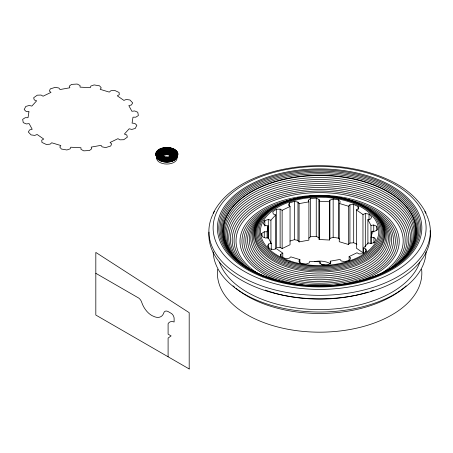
<?xml version="1.0" encoding="UTF-8"?>
<svg xmlns="http://www.w3.org/2000/svg" width="453" height="453" viewBox="0 0 453 453"><rect width="100%" height="100%" fill="white"/><g stroke="black" fill="none" stroke-linecap="round" stroke-linejoin="round"><path stroke-width="0.68" d="M161.574 155.288L161.353 152.888L161.959 152.854L162.497 151.761L163.08 151.863L164.303 150.974L164.773 151.2L164.773 155.028L165.758 154.847L165.702 150.86L166.494 150.651L166.778 150.957L168.731 150.832L168.793 155.005L170.679 155.317M161.693 155.345L161.693 152.791M161.959 156.042L161.959 152.854M162.434 156.155L162.434 152.327M162.497 151.761L162.497 155.589L163.08 155.69L163.873 155.311L163.873 151.483M162.882 155.577L162.882 151.749M163.08 155.69L163.08 151.863M165.051 150.815A6.88 3.969 0 0 0 163.788 151.092L163.799 154.96L164.303 154.801L164.303 150.974M164.773 155.028L164.666 151.047M165.758 154.847L165.923 150.685M167.859 150.849L167.859 154.677L166.778 154.784L166.494 150.651M166.778 154.784L166.778 150.792M167.803 154.841L167.803 151.013M167.859 154.677L168.182 154.564L168.182 150.736M168.901 154.852L168.731 150.832M168.793 155.005L168.901 151.025M169.705 155.283L169.705 151.455L170.237 151.285L170.702 151.71L170.504 155.656L171.166 156.109L171.398 152.191L172.044 152.531L171.659 152.803L171.659 155.356M169.858 155.147L169.858 151.319M170.237 155.113L170.237 151.285M171.166 156.109L171.166 152.282L170.504 151.829M171.772 155.436L171.772 152.242M171.964 155.923L171.659 152.803M172.072 155.877L172.072 153.963L172.61 153.799L171.964 153.374M172.259 155.86L172.072 153.963M172.355 155.877L172.355 153.963M261.715 235.532L261.715 233.442L264.252 231.794L267.094 231.777L268.017 225.866L265.226 225.554L263.233 223.68L264.846 220.515L268.284 219.552L270.917 220.164L275.69 214.903L273.318 214.003L272.723 211.834L276.313 209.263L280.124 209.127L282.145 210.283L290.05 206.472L288.453 205.118L289.348 202.978L294.371 201.398L297.972 202.117L299.082 203.629L299.082 241.902L308.901 240.13L308.901 201.857L308.323 200.249L310.571 198.476L316.256 198.12L319.11 199.58L319.133 239.495L329.376 240.028L329.909 238.414L329.909 200.141L333.165 199.003L338.657 199.932L340.316 201.913L339.252 203.431L339.252 241.704L348.363 244.461L349.92 243.091L353.691 242.751L356.873 244.235M264.252 237.361L264.252 231.794M264.846 226.081L264.846 220.515M267.094 238.04L267.094 231.777M268.017 238.391L268.017 225.866M268.284 238.34L268.284 219.552M268.64 248.17L268.64 243.991L271.256 243.352L271.256 249.614M270.917 243.822L270.917 220.164M275.69 249.003L275.69 214.903M276.313 209.263L276.313 247.536L280.124 247.4L282.14 248.555L290.05 244.745L290.05 206.472M280.124 247.4L280.124 209.127M280.786 256.387L280.786 254.297L282.785 253.131L276.183 248.567L273.839 249.49L270.124 248.98L267.389 246.081L268.64 243.991M282.14 248.555L282.145 210.283M282.785 257.304L282.785 253.131M289.348 206.46L289.348 202.978M289.977 241.053L294.371 239.671L294.371 201.398M299.082 241.902L297.972 240.39L297.972 202.117M299.903 263.097L299.903 259.614L290.786 256.862L289.229 258.233L285.458 258.578L281.007 256.506L280.786 254.297M308.323 201.642L308.323 200.249M308.77 238.165L310.571 236.749L310.571 198.476M319.133 239.495L319.11 237.853L316.256 236.392L316.256 198.12M319.11 237.853L319.11 199.58M320.022 263.912L320.022 261.823L309.773 261.29L309.24 262.904L305.985 264.059L300.498 263.125L298.838 261.138L299.903 259.614M329.376 240.028L329.382 201.755L329.909 200.141M330.248 263.974L330.248 261.194L340.073 259.422L341.177 260.928L344.784 261.658L349.807 260.079L350.701 257.933L349.104 256.574L357.009 252.763L359.025 253.918L362.836 253.799L366.426 251.228L365.837 249.042L363.459 248.142L363.459 253.714M329.909 238.414L333.165 237.276L333.165 199.003M339.484 239.195L338.651 238.204L338.657 199.932M348.363 244.461L348.363 206.189L349.926 204.818L353.691 204.479L358.147 206.551L358.363 208.748L356.364 209.909L356.364 248.187L362.966 252.757L362.966 214.484L356.364 209.909M349.104 260.752L349.104 256.574M349.92 243.091L349.926 204.818M353.691 242.751L353.691 204.479M358.147 209.337L358.147 206.551M365.316 246.953L365.316 213.556L369.025 214.076L371.766 216.976L370.509 219.048L367.893 219.694L367.893 244.048M365.837 251.828L365.837 249.042M369.025 219.643L369.025 214.076M370.962 243.454L370.962 225.362L367.893 219.694M371.137 243.448L371.137 237.185L372.06 231.268L374.897 231.251L377.44 229.614L376.828 226.33L373.748 225.028L370.962 225.362M372.06 234.048L372.06 231.268M373.748 231.987L373.748 225.028M373.929 243.057L373.929 237.491L371.137 237.185M376.828 230.503L376.828 226.33M213.182 213.187C225.543 188.941 252.519 176.783 277.706 170.515M363.459 248.142L368.232 242.882L370.865 243.499L374.303 242.542L375.916 239.377L373.929 237.491M362.966 214.484L365.316 213.556M278.046 170.436C305.271 164.082 333.963 164.082 361.183 170.436M164.773 151.2L165.702 150.86M299.082 203.629L308.901 201.857M165.923 154.513L166.494 154.473M166.444 157.321A1.489 0.861 0 0 1 167.214 157.321L171.149 156.217L171.693 155.124L172.299 155.09L172.259 154.586M310.571 236.749L316.256 236.392M161.574 154.014L161.036 154.179L161.993 155.169L161.608 155.447L163.148 156.149L162.967 156.489L167.157 157.327M319.133 201.223L329.382 201.755M168.182 154.564L168.731 154.654M333.165 237.276L338.651 238.204M164.303 154.801L164.666 154.875M294.371 239.671L297.972 240.39M361.522 170.515C386.715 176.783 413.691 188.941 426.047 213.187M168.793 151.177L169.705 151.455M339.252 203.431L348.363 206.189M95.821 273.301L137.661 297.457A5.527 3.188 60 0 1 141.925 302.921A15.436 8.913 60 0 0 152.117 315.673L154.915 316.885A16.733 9.66 60 0 0 163.471 313.719L164.077 312.213A6.823 3.941 60 0 1 168.097 311.551L171.109 313.289A4.185 2.418 60 0 1 174.122 318.504L174.122 321.987A11.733 6.772 60 0 0 168.097 323.725L168.097 334.167L171.109 335.905L168.097 338.08L168.097 356.783M271.256 243.352L268.187 237.683L265.407 238.018L262.321 236.726L261.715 233.442M330.248 261.194L330.826 262.797L328.578 264.586L322.893 264.937L320.045 263.465L320.022 261.823M171.064 148.069A11.076 6.393 0 0 1 176.421 157.174A11.076 6.393 0 0 1 160.09 159.048A11.076 6.393 0 0 1 158.997 149.456M159.53 149.167A11.076 6.393 0 0 1 162.593 148.069M163.267 147.921A11.076 6.393 0 0 1 165.385 147.638M168.273 147.638A11.076 6.393 0 0 1 170.39 147.921M177.316 152.27A11.076 6.393 0 0 1 166.104 160.702A11.076 6.393 0 0 1 156.897 151.495M157.621 150.775A11.076 6.393 0 0 1 158.046 150.43M158.505 150.107A11.076 6.393 0 0 1 158.997 149.801M172.978 149.009A11.076 6.393 0 0 1 173.567 149.252M174.128 149.518A11.076 6.393 0 0 1 174.66 149.801M175.611 150.43A11.076 6.393 0 0 1 177.061 151.88M177.633 155.181A10.895 6.291 0 0 1 176.897 156.766M176.262 157.508A10.895 6.291 0 0 1 165.056 160.566A10.895 6.291 0 0 1 156.143 155.589M156.025 155.181A10.895 6.291 0 0 1 156.025 153.539M156.302 152.735A10.895 6.291 0 0 1 156.511 152.338M156.761 151.953A10.895 6.291 0 0 1 157.055 151.579M175.889 150.866A10.895 6.291 0 0 1 176.262 151.217M177.355 152.735A10.895 6.291 0 0 1 177.633 153.539M177.463 155.232A10.725 6.195 0 0 1 177.35 155.628M177.191 156.025A10.725 6.195 0 0 1 176.987 156.41M176.738 156.789A10.725 6.195 0 0 1 176.449 157.163M175.747 157.865A10.725 6.195 0 0 1 173.901 159.077M173.357 159.337A10.725 6.195 0 0 1 172.786 159.569M172.191 159.784A10.725 6.195 0 0 1 168.924 160.498M164.733 160.498A10.725 6.195 0 0 1 162.723 160.141M162.083 159.977A10.725 6.195 0 0 1 161.466 159.784M160.872 159.569A10.725 6.195 0 0 1 156.67 156.41M156.466 156.025A10.725 6.195 0 0 1 156.308 155.628M168.737 150.775A7.384 4.264 0 0 1 173.222 157.027A7.384 4.264 0 0 1 161.608 157.91A7.384 4.264 0 0 1 163.137 151.2M164.915 150.775A7.384 4.264 0 0 0 163.561 151.07A6.523 3.766 0 0 1 168.516 150.639M163.227 151.228A7.203 4.162 0 0 0 161.732 157.774A7.203 4.162 0 0 0 173.069 156.908A7.203 4.162 0 0 0 168.692 150.815A7.033 4.06 0 0 1 172.921 156.783A7.033 4.06 0 0 1 161.851 157.621A7.033 4.06 0 0 1 163.312 151.234M163.641 151.098A7.203 4.162 0 0 1 164.966 150.815A7.033 4.06 0 0 0 163.714 151.109M168.788 150.713A7.571 4.371 0 0 1 172.933 157.519A7.571 4.371 0 0 1 160.441 157.287A7.571 4.371 0 0 1 165.351 150.651M165.838 150.6A7.571 4.371 0 0 1 167.82 150.6M170.266 151.211A6.88 3.969 0 0 1 172.378 157.004A6.88 3.969 0 0 1 162.18 157.582A6.88 3.969 0 0 1 162.293 151.664M162.638 151.5A6.88 3.969 0 0 1 163.386 151.211M168.607 150.815A6.88 3.969 0 0 1 169.869 151.092M168.12 150.668A6.619 3.822 0 0 1 172.769 156.104A6.619 3.822 0 0 1 162.463 157.287A6.619 3.822 0 0 1 163.148 151.234M163.516 151.104A6.619 3.822 0 0 1 165.113 150.724M165.962 150.623A6.619 3.822 0 0 1 167.695 150.623M170.198 151.172A6.738 3.89 0 0 1 172.265 156.84A6.738 3.89 0 0 1 162.276 157.412A6.738 3.89 0 0 1 162.384 151.613M162.723 151.455A6.738 3.89 0 0 1 163.459 151.172M163.867 151.019A5.917 3.414 0 0 1 172.746 153.975A5.917 3.414 0 0 1 163.867 156.936A5.917 3.414 0 0 1 163.867 151.019A6.738 3.89 0 0 1 165.085 150.781M168.573 150.781A6.738 3.89 0 0 1 169.807 151.047M163.782 159.213A7.961 4.598 0 0 1 161.846 151.381A7.961 4.598 0 0 1 174.671 154.167A7.961 4.598 0 0 1 164.269 159.314M159.043 157.406A9.366 5.408 0 0 1 161.126 150.113A9.366 5.408 0 0 1 173.873 150.838A9.366 5.408 0 0 1 173.454 158.227M173.006 158.465A9.366 5.408 0 0 1 172.531 158.692M171.511 159.082A9.366 5.408 0 0 1 170.974 159.252M169.841 159.524A9.366 5.408 0 0 1 168.658 159.705M165 159.705A9.366 5.408 0 0 1 163.816 159.524M162.684 159.252A9.366 5.408 0 0 1 162.146 159.082M161.126 158.692A9.366 5.408 0 0 1 160.651 158.465M160.203 158.227A9.366 5.408 0 0 1 159.399 157.695M158.946 157.304A9.479 5.47 0 0 1 160.894 149.994A9.479 5.47 0 0 1 173.675 150.481A9.479 5.47 0 0 1 173.952 157.871M173.527 158.131A9.479 5.47 0 0 1 173.08 158.374M172.599 158.601A9.479 5.47 0 0 1 172.095 158.81A8.556 4.938 0 0 0 173.137 151.545A8.556 4.938 0 0 0 160.521 151.545A8.556 4.938 0 0 0 161.619 158.799A9.479 5.47 0 0 1 159.309 157.593M171.019 159.167A9.479 5.47 0 0 0 171.568 159.003A8.556 4.938 0 0 1 171.104 159.156M169.875 159.445A9.479 5.47 0 0 1 168.063 159.688M165.594 159.688A9.479 5.47 0 0 1 163.782 159.445M162.638 159.167A9.479 5.47 0 0 1 162.089 159.003A8.556 4.938 0 0 0 162.553 159.156M163.131 159.252A8.358 4.824 0 0 1 159.983 152.157A8.358 4.824 0 0 1 172.61 151.438A8.358 4.824 0 0 1 171.914 158.754M171.472 158.935A8.358 4.824 0 0 1 170.526 159.252M169.513 159.49A8.358 4.824 0 0 1 167.921 159.705M165.736 159.705A8.358 4.824 0 0 1 164.145 159.49M160.3 158.295A9.236 5.334 0 0 1 160.022 150.928A9.236 5.334 0 0 1 172.763 150.441A9.236 5.334 0 0 1 174.156 157.774M173.771 158.046A9.236 5.334 0 0 1 173.357 158.295M172.916 158.539A9.236 5.334 0 0 1 172.451 158.76M171.444 159.145A9.236 5.334 0 0 1 170.911 159.309M169.796 159.575A9.236 5.334 0 0 1 169.218 159.677M164.439 159.677A9.236 5.334 0 0 1 163.861 159.575M162.746 159.309A9.236 5.334 0 0 1 161.698 158.963M161.206 158.76A9.236 5.334 0 0 1 160.741 158.539M168.924 150.713A6.523 3.766 0 0 1 172.4 156.228A6.523 3.766 0 0 1 162.321 156.998A6.523 3.766 0 0 1 163.205 151.149M169.581 159.558A8.556 4.938 0 0 1 169.043 159.649M164.615 159.649A8.556 4.938 0 0 1 164.077 159.558M161.506 158.822A8.743 5.045 0 0 1 160.385 151.41A8.743 5.045 0 0 1 173.273 151.41A8.743 5.045 0 0 1 172.151 158.822M171.687 159.014A8.743 5.045 0 0 1 171.2 159.19M169.094 159.694A8.743 5.045 0 0 0 169.637 159.598A8.918 5.153 0 0 1 169.139 159.711A9.088 5.243 0 0 0 169.75 159.609M164.564 159.694A8.743 5.045 0 0 1 164.02 159.598M162.457 159.19A8.743 5.045 0 0 1 161.97 159.014M161.511 158.709A9.57 5.521 0 0 1 159.111 150.849A9.57 5.521 0 0 1 172.82 149.807A9.57 5.521 0 0 1 174.02 157.757M173.595 158.018A9.57 5.521 0 0 1 173.137 158.267M172.655 158.493A9.57 5.521 0 0 1 172.146 158.709M171.613 158.895A9.57 5.521 0 0 1 170.492 159.218M169.903 159.343A9.57 5.521 0 0 1 163.754 159.343M163.165 159.218A9.57 5.521 0 0 1 162.044 158.895M177.027 156.67A10.221 5.9 0 0 1 176.851 157.434M176.704 157.808A10.221 5.9 0 0 1 166.16 162.168A10.221 5.9 0 0 1 156.693 157.049M176.851 156.998A10.221 5.9 0 0 1 166.829 164.054A10.221 5.9 0 0 1 156.806 156.998M177.383 155.09A10.646 6.149 0 0 1 167.18 162.032A10.646 6.149 0 0 1 156.206 155.487M177.049 155.889A10.221 5.9 0 0 1 167.497 161.778A10.221 5.9 0 0 1 156.693 156.659M175.679 157.797A10.221 5.9 0 0 1 173.052 159.53M172.508 159.75A10.221 5.9 0 0 1 158.72 158.437M158.329 158.125A10.221 5.9 0 0 1 157.661 157.457M175.407 158.023A10.317 5.957 0 0 1 158.646 158.34M157.893 157.695A10.317 5.957 0 0 1 157.576 157.35M176.183 157.265A10.43 6.025 0 0 1 175.866 157.616M175.504 157.95A10.43 6.025 0 0 1 174.671 158.573M174.207 158.861A10.43 6.025 0 0 1 168.861 160.509M168.188 160.572A10.43 6.025 0 0 1 165.464 160.572M164.796 160.509A10.43 6.025 0 0 1 162.837 160.164M162.214 160.005A10.43 6.025 0 0 1 158.55 158.267M157.791 157.616A10.43 6.025 0 0 1 157.191 156.908M177.038 156.081A10.572 6.104 0 0 1 176.84 156.466M176.596 156.84A10.572 6.104 0 0 1 176.308 157.202M175.617 157.893A10.572 6.104 0 0 1 174.779 158.527M174.303 158.816A10.572 6.104 0 0 1 173.799 159.088M173.261 159.343A10.572 6.104 0 0 1 172.701 159.575M172.112 159.79A10.572 6.104 0 0 1 168.89 160.487M164.767 160.487A10.572 6.104 0 0 1 162.786 160.141M162.151 159.977A10.572 6.104 0 0 1 161.545 159.79M160.957 159.575A10.572 6.104 0 0 1 157.672 157.553M157.35 157.202A10.572 6.104 0 0 1 156.817 156.466M161.398 158.822A8.918 5.153 0 0 1 159.994 151.427A8.918 5.153 0 0 1 172.853 150.94A8.918 5.153 0 0 1 173.137 158.38M172.712 158.612A8.918 5.153 0 0 1 172.259 158.822M164.518 159.711A8.918 5.153 0 0 1 163.963 159.615M162.367 159.201A8.918 5.153 0 0 1 161.874 159.02M161.296 158.805A9.088 5.243 0 0 1 159.62 151.449A9.088 5.243 0 0 1 172.361 150.481A9.088 5.243 0 0 1 174.037 157.837M173.658 158.097A9.088 5.243 0 0 1 173.256 158.352M172.82 158.584A9.088 5.243 0 0 1 172.361 158.805M162.287 159.184A9.088 5.243 0 0 1 161.783 159.003M165.538 157.372A1.489 0.861 0 0 1 168.12 157.372M428.419 219.518A110.736 63.93 0 0 1 319.614 295.339A110.736 63.93 0 0 1 210.815 219.518M211.007 218.935A110.736 63.93 0 0 1 212.655 214.858M212.927 214.28A110.736 63.93 0 0 1 214.428 211.421M424.801 211.421A110.736 63.93 0 0 1 426.307 214.28M426.579 214.858A110.736 63.93 0 0 1 428.221 218.935M430.112 230.702A110.736 63.93 0 0 1 320.826 298.816A110.736 63.93 0 0 1 208.986 232.095M365.203 207.038A73.845 42.633 0 0 1 373.878 269.49A73.845 42.633 0 0 1 265.356 269.49A73.845 42.633 0 0 1 274.025 207.038M274.665 206.749A73.845 42.633 0 0 1 276.324 206.036M362.91 206.036A73.845 42.633 0 0 1 364.569 206.749M368.283 209.286A72.038 41.591 0 0 1 371.471 268.822A72.038 41.591 0 0 1 268.306 269.144A72.038 41.591 0 0 1 270.367 209.592M372.508 212.361A70.351 40.617 0 0 1 368.266 268.482A70.351 40.617 0 0 1 270.968 268.482A70.351 40.617 0 0 1 266.726 212.361M355.622 202.548A75.725 43.72 0 0 1 378.079 268.793A75.725 43.72 0 0 1 261.154 268.793A75.725 43.72 0 0 1 283.606 202.548M374.195 213.992A68.799 39.722 0 0 1 366.098 267.457A68.799 39.722 0 0 1 273.136 267.457A68.799 39.722 0 0 1 265.033 213.992M378.991 218.878A66.206 38.222 0 0 1 318.748 274.003A66.206 38.222 0 0 1 261.024 217.984M374.665 214.546A66.206 38.222 0 0 1 376.953 216.67M374.665 214.58A67.406 38.918 0 0 1 364.937 265.854A67.406 38.918 0 0 1 275.617 266.528A67.406 38.918 0 0 1 263.567 215.424M342.508 198.397A77.661 44.836 0 0 1 397.026 244.83A77.661 44.836 0 0 1 330.384 285.645M329.121 285.741A77.661 44.836 0 0 1 320.248 286.075M318.98 286.075A77.661 44.836 0 0 1 310.107 285.741M308.85 285.645A77.661 44.836 0 0 1 242.1 243.991A77.661 44.836 0 0 1 299.518 197.933M300.747 197.746A77.661 44.836 0 0 1 301.981 197.576M337.253 197.576A77.661 44.836 0 0 1 338.487 197.746M339.716 197.933A77.661 44.836 0 0 1 341.115 198.154M282.412 281.913A79.62 45.968 0 0 1 257.989 212.168A79.62 45.968 0 0 1 381.239 212.168A79.62 45.968 0 0 1 356.817 281.913M365.928 207.417A64.66 37.327 0 0 1 361.822 261.749A64.66 37.327 0 0 1 268.148 256.064A64.66 37.327 0 0 1 283.691 202.429M284.28 202.208A64.66 37.327 0 0 1 287.287 201.138M292.932 199.467A64.66 37.327 0 0 1 294.875 198.98M296.183 198.674A64.66 37.327 0 0 1 297.502 198.391M300.849 197.746A64.66 37.327 0 0 1 302.202 197.519M303.561 197.31A64.66 37.327 0 0 1 304.931 197.112M307.004 196.857A64.66 37.327 0 0 1 308.385 196.704M312.576 196.359A64.66 37.327 0 0 1 313.98 196.279M325.248 196.279A64.66 37.327 0 0 1 326.653 196.359M330.843 196.704A64.66 37.327 0 0 1 332.23 196.857M334.297 197.112A64.66 37.327 0 0 1 335.667 197.31M337.032 197.519A64.66 37.327 0 0 1 338.385 197.746M344.359 198.98A64.66 37.327 0 0 1 348.215 199.988M351.947 201.138A64.66 37.327 0 0 1 354.948 202.208M355.537 202.429A64.66 37.327 0 0 1 362.247 205.402M362.881 205.724A64.66 37.327 0 0 1 365.333 207.072M372.864 212.678A65.209 37.644 0 0 1 363.459 262.276A65.209 37.644 0 0 1 277.049 262.927A65.209 37.644 0 0 1 265.396 213.493M315.441 195.866A63.862 36.869 0 0 1 377.196 248.601A63.862 36.869 0 0 1 267.304 253.805A63.862 36.869 0 0 1 313.357 195.968M270.35 278.402A97.31 56.183 0 0 1 246.613 192.808A97.31 56.183 0 0 1 396.675 195.645A97.31 56.183 0 0 1 363.289 280.158M362.655 280.339A97.31 56.183 0 0 1 344.801 284.218M343.431 284.427A97.31 56.183 0 0 1 341.369 284.711M339.988 284.886A97.31 56.183 0 0 1 337.208 285.209M335.118 285.418A97.31 56.183 0 0 1 333.017 285.6M328.799 285.883A97.31 56.183 0 0 1 323.153 286.098M316.081 286.098A97.31 56.183 0 0 1 309.727 285.843M306.211 285.6A97.31 56.183 0 0 1 303.414 285.35M302.021 285.209A97.31 56.183 0 0 1 300.633 285.056M297.864 284.711A97.31 56.183 0 0 1 295.798 284.427M294.433 284.218A97.31 56.183 0 0 1 276.579 280.339M275.945 280.158A97.31 56.183 0 0 1 270.962 278.606M406.165 285.854A102.214 59.015 0 0 1 236.047 288.436M234.626 287.242A102.214 59.015 0 0 1 233.069 285.854M421.613 269.297A102.214 59.015 0 0 1 319.614 332.174A102.214 59.015 0 0 1 217.621 269.297M426.063 251.885A106.478 61.472 0 0 1 319.614 312.015A106.478 61.472 0 0 1 213.165 251.885M419.869 262.055A102.214 59.015 0 0 1 319.614 309.558A102.214 59.015 0 0 1 219.365 262.055M373.906 290.107A102.214 59.015 0 0 1 370.724 291.211M368.13 292.049A102.214 59.015 0 0 1 269.15 291.426M268.51 291.211A102.214 59.015 0 0 1 265.322 290.107M232.327 255.249A93.658 54.071 0 0 1 319.105 181.579A93.658 54.071 0 0 1 407.27 254.699M230.56 252.972A94.773 54.717 0 0 1 319.614 179.541A94.773 54.717 0 0 1 408.674 252.972M235.498 258.923A92.35 53.318 0 0 1 318.102 183.612A92.35 53.318 0 0 1 404.931 257.321M251.189 270.079A85.543 49.388 0 0 1 262.055 203.912A85.543 49.388 0 0 1 377.179 203.912A85.543 49.388 0 0 1 388.045 270.079M245.373 266.477A87.429 50.476 0 0 1 262.689 201.511A87.429 50.476 0 0 1 376.539 201.511A87.429 50.476 0 0 1 393.861 266.477M242.095 264.235A96.347 55.623 0 0 1 254.971 189.96A96.347 55.623 0 0 1 384.263 189.96A96.347 55.623 0 0 1 397.134 264.235M395.503 265.475A96.347 55.623 0 0 1 392.643 267.485M391.528 268.221A96.347 55.623 0 0 1 390.475 268.895M248.759 268.895A96.347 55.623 0 0 1 247.7 268.221M246.591 267.485A96.347 55.623 0 0 1 243.731 265.475M245.283 266.472A96.529 55.73 0 0 1 253.521 190.3A96.529 55.73 0 0 1 385.713 190.3A96.529 55.73 0 0 1 393.946 266.472M392.19 267.661A96.529 55.73 0 0 1 387.876 270.322M255.379 272.513A96.529 55.73 0 0 1 247.044 267.661M259.422 274.348A83.579 48.25 0 0 1 260.888 206.54A83.579 48.25 0 0 1 378.346 206.54A83.579 48.25 0 0 1 379.807 274.348M229.02 250.526A95.674 55.238 0 0 1 321.704 177.548A95.674 55.238 0 0 1 408.787 252.791M408.006 253.906A95.674 55.238 0 0 1 407.185 255.016M230.447 252.791A95.674 55.238 0 0 1 229.36 251.098M236.857 259.699A90.855 52.457 0 0 1 319.122 185.594A90.855 52.457 0 0 1 402.779 259.173M239.609 261.8A89.207 51.506 0 0 1 319.614 187.519A89.207 51.506 0 0 1 399.625 261.8M321.562 264.62A14.915 8.613 0 0 1 325.322 265.203M314.518 261.591A14.915 8.613 0 0 1 330.163 263.595M28.952 111.783L28.029 117.701L25.187 117.712L22.65 119.366L23.262 122.65L26.342 123.941L29.122 123.601L32.197 129.275L29.581 129.915L28.324 132.004L31.064 134.903L34.773 135.407L37.123 134.484L43.726 139.048L41.721 140.215L41.942 142.423L46.393 144.496L50.164 144.15L51.721 142.78L60.838 145.538L59.773 147.055L61.432 149.043L66.919 149.977L70.175 148.822L70.708 147.214L80.957 147.746L80.979 149.382L83.828 150.855L89.518 150.504L91.766 148.72L91.189 147.112L101.008 145.339L102.118 146.851L105.719 147.576L110.742 145.996L111.636 143.85L110.039 142.497L117.944 138.68L119.96 139.835L123.771 139.717L127.361 137.146L126.772 134.966L124.394 134.065L129.167 128.799L131.806 129.416L135.237 128.465L136.851 125.294L134.864 123.409L132.072 123.103L132.995 117.185L135.838 117.174L138.375 115.532L137.763 112.248L134.683 110.945L131.897 111.279L128.828 105.611L131.444 104.971L132.701 102.893L129.96 99.994L126.251 99.473L123.901 100.402L117.299 95.832L119.303 94.666L119.082 92.474L114.632 90.396L110.86 90.736L109.303 92.106L100.187 89.349L101.251 87.831L99.592 85.849L94.105 84.921L90.849 86.064L90.317 87.672L80.068 87.14L80.045 85.504L77.197 84.043L71.506 84.394L69.258 86.166L69.836 87.774L60.017 89.547L58.907 88.035L55.306 87.316L50.283 88.901L49.388 91.036L50.985 92.389L43.08 96.206L41.064 95.051L37.254 95.181L33.658 97.752L34.252 99.92L36.631 100.821L31.857 106.087L29.219 105.47L25.787 106.432L24.173 109.603L26.161 111.478L28.952 111.783M189.19 368.957L95.821 315.05L95.821 252.423L189.19 312.661L189.19 368.957M166.126 160.6A10.725 6.195 0 0 0 167.531 160.6A10.572 6.104 0 0 1 166.138 160.594M162.944 158.844A7.769 4.485 0 0 0 174.592 154.96A7.769 4.485 0 0 0 162.944 151.076A7.769 4.485 0 0 0 162.944 158.844M163.595 157.418A6.467 3.732 0 0 0 173.295 154.184A6.467 3.732 0 0 0 163.595 150.951A6.467 3.732 0 0 0 163.595 157.418M163.743 157.078A6.172 3.562 0 0 0 173.001 153.992A6.172 3.562 0 0 0 163.743 150.911A6.285 3.63 0 0 0 163.686 157.18A6.285 3.63 0 0 0 173.114 154.037A6.285 3.63 0 0 0 163.686 150.894A6.172 3.562 0 0 0 163.743 157.078M163.805 156.993A6.042 3.488 0 0 0 172.87 153.975A6.042 3.488 0 0 0 163.805 150.951A6.042 3.488 0 0 0 163.805 156.993M163.278 157.168A6.387 3.686 0 0 0 173.199 154.343A6.387 3.686 0 0 0 164.003 150.792A6.387 3.686 0 0 0 163.278 157.168M161.228 158.488A10.085 5.821 0 0 0 176.891 154.026A10.085 5.821 0 0 0 162.367 148.425A10.085 5.821 0 0 0 161.228 158.488M161.715 158.737A10.221 5.9 0 0 0 177.049 153.629A10.221 5.9 0 0 0 161.715 148.516A10.221 5.9 0 0 0 161.715 158.737M161.506 158.952A10.646 6.149 0 0 0 177.474 153.629A10.646 6.149 0 0 0 161.506 148.307A10.646 6.149 0 0 0 161.506 158.952M161.851 158.663A9.949 5.747 0 0 0 176.778 153.686A9.949 5.747 0 0 0 161.851 148.714A9.949 5.747 0 0 0 161.851 158.663M161.421 158.505A9.728 5.617 0 0 0 176.54 154.201A9.728 5.617 0 0 0 162.525 148.794A9.728 5.617 0 0 0 161.421 158.505M161.364 158.471A9.83 5.674 0 0 0 176.636 154.122A9.83 5.674 0 0 0 162.48 148.658A9.83 5.674 0 0 0 161.364 158.471M162.004 158.754A9.655 5.572 0 0 0 176.483 153.929A9.655 5.572 0 0 0 162.004 149.099A9.655 5.572 0 0 0 162.004 158.754M288.771 262.429A61.693 35.617 0 0 0 381.313 231.579A61.693 35.617 0 0 0 288.771 200.73A61.693 35.617 0 0 0 288.771 262.429M284.694 262.191A62.854 36.291 0 0 0 382.338 234.388A62.854 36.291 0 0 0 291.817 199.467A62.854 36.291 0 0 0 284.694 262.191M290.028 260.99A59.173 34.162 0 0 0 378.787 231.404A59.173 34.162 0 0 0 290.028 201.823A59.173 34.162 0 0 0 290.028 260.99M286.036 260.39A60.447 34.898 0 0 0 379.931 233.657A60.447 34.898 0 0 0 292.881 200.073A60.447 34.898 0 0 0 286.036 260.39M269.207 278.516A100.821 58.211 0 0 0 420.435 228.108A100.821 58.211 0 0 0 269.207 177.695A100.821 58.211 0 0 0 269.207 278.516M262.825 276.993A102.214 59.015 0 0 0 421.613 231.789A102.214 59.015 0 0 0 274.405 175A102.214 59.015 0 0 0 262.825 276.993M260.458 279.042A106.478 61.472 0 0 0 425.865 231.947A106.478 61.472 0 0 0 272.525 172.791A106.478 61.472 0 0 0 260.458 279.042M269.863 278.267A99.501 57.446 0 0 0 419.116 228.516A99.501 57.446 0 0 0 269.863 178.765A99.501 57.446 0 0 0 269.863 278.267M270.458 278.301A98.312 56.761 0 0 0 417.932 229.144A98.312 56.761 0 0 0 270.458 179.983A98.312 56.761 0 0 0 270.458 278.301"/></g></svg>
